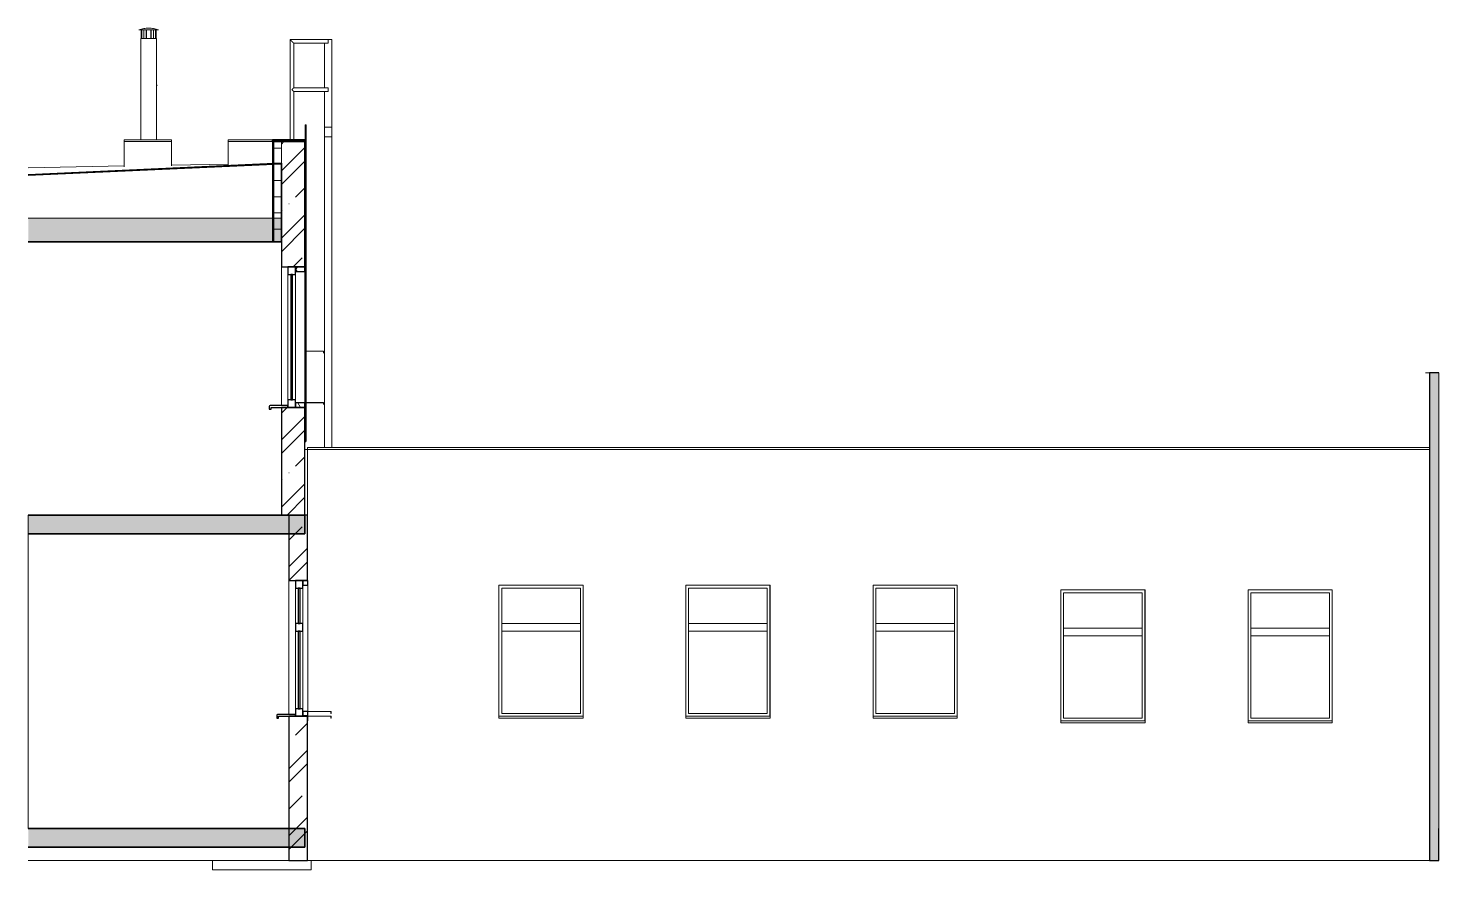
# Model space of a CAD drawing. Header units: millimetres. Extents: x -20192 to 462224, y -45352 to 20466.
# Drawn here: x -20192 to -5127, y 430 to 9421 of the extents above; entities that cross this region are included whole.
import ezdxf

# ---------------------------------------------------------------- set-up
doc = ezdxf.new("R2010")
doc.units = ezdxf.units.MM
for name, color, linetype, lineweight in [('A-FLOR', 192, 'Continuous', 9), ('A-FLOR-PATT', 8, 'Continuous', 35), ('A-GENM', 13, 'Continuous', 9), ('A-GLAZ', 151, 'Continuous', 9), ('A-ROOF', 132, 'Continuous', 9), ('A-ROOF-PATT', 132, 'Continuous', 35), ('A-WALL', 113, 'Continuous', 9), ('A-WALL-PATT', 111, 'Continuous', 25), ('E-POWR-CNDT', 130, 'Continuous', 9), ('E-POWR-CNTR', 130, 'Continuous', 9), ('E-POWR-DROP', 130, 'Continuous', 9), ('M-HVAC-CDFF', 50, 'Continuous', 9), ('Q-SPCQ', 91, 'Continuous', 9)]:
    doc.layers.add(name, color=color, linetype=linetype, lineweight=lineweight)
pattern_1 = [(45, (1916.53, -2e-12), (-359.21, 359.21), []), (45, (2060.2, -2e-12), (-359.21, 359.21), []), (45, (2347.6, -3e-12), (-215.526, 502.894), [203.2, -101.6, 3.353, -98.247])]
pattern_2 = [(0, (1916.53, 0), (150, 86.6), [100, -200]), (60, (2016.53, 0), (0.0022, 173.2038), [100, -200]), (300, (2016.53, 0), (149.9978, -86.6038), [100, -200])]

# ---------------------------------------------------------------- blocks, each defined once
blk = doc.blocks.new('OKNO_1k_nadsvetlik - OKNO_1k_nadsvetlik_1000 x 1500-1969491-VB4-Z-Bourání')
at = {"layer": 'A-GLAZ'}
for p, q in [((-12270, 2072), (-12270, 3470)), ((-12270, 2072), (-12270, 3470)), ((-13140, 2100), (-13140, 3440)), ((-13140, 3440), (-12300, 3440)), ((-12300, 3440), (-12300, 2100)), ((-12300, 3060), (-12300, 3440)), ((-13140, 3060), (-12300, 3060)), ((-13140, 3060), (-13140, 2980)), ((-12300, 2980), (-12300, 3060)), ((-12300, 2980), (-13140, 2980)), ((-12300, 2980), (-12300, 2100)), ((-12300, 2100), (-13140, 2100))]:
    blk.add_line(p, q, dxfattribs=at)
blk = doc.blocks.new('parapet_ext - parapet_ext-1802110-VB4-Z-Bourání')
at = {"layer": 'Q-SPCQ'}
for p, q in [((-13169, 2050), (-13169, 2072)), ((-12269, 2072), (-13169, 2072)), ((-12269, 2050), (-13169, 2050)), ((-12269, 2072), (-12269, 2050))]:
    blk.add_line(p, q, dxfattribs=at)
blk = doc.blocks.new('OKNO_1k_nadsvetlik - OKNO_1k_nadsvetlik_1200 x 1500-1969485-VB4-Z-Bourání')
at = {"layer": 'A-GLAZ'}
blk.add_line((-17207, 2070), (-17207, 2020), dxfattribs=at)
blk = doc.blocks.new('parapet_ext - parapet_ext-1802071-VB4-Z-Bourání')
at = {"layer": 'Q-SPCQ'}
for p, q in [((-16958, 2072), (-17207, 2072)), ((-17207, 2070), (-16960, 2070)), ((-16960, 2070), (-16960, 2050)), ((-16960, 2050), (-16958, 2050)), ((-16958, 2050), (-16958, 2072))]:
    blk.add_line(p, q, dxfattribs=at)
blk = doc.blocks.new('OKNO_1k_nadsvetlik - OKNO_1k_nadsvetlik_1200 x 1450-1969503-VB4-Z-Bourání')
at = {"layer": 'A-GLAZ'}
h = blk.add_hatch(dxfattribs=at)
h.set_pattern_fill('FP_10', color=256, style=0, pattern_type=2)
h.set_pattern_definition(pattern_2)
h.paths.add_polyline_path([(-17207, 2070), (-17207, 2120), (-17258, 2120), (-17258, 2070)])
h.paths.add_polyline_path([(-17258, 3470), (-17207, 3470), (-17207, 3520), (-17258, 3520), (-17258, 3485)])
at = {"layer": 'A-GLAZ', "lineweight": 25}
for p, q in [((-17258, 3520), (-17338, 3520)), ((-17338, 3520), (-17338, 3440)), ((-17258, 3520), (-17258, 3470)), ((-17207, 3520), (-17258, 3520)), ((-17258, 3440), (-17258, 3520)), ((-17258, 3470), (-17207, 3470)), ((-17207, 3470), (-17207, 3520)), ((-17338, 3440), (-17258, 3440)), ((-17308, 3440), (-17308, 3060)), ((-17288, 3440), (-17308, 3440)), ((-17288, 3060), (-17288, 3440)), ((-17258, 3060), (-17338, 3060)), ((-17338, 3060), (-17338, 2980)), ((-17308, 3060), (-17288, 3060)), ((-17258, 2980), (-17258, 3060)), ((-17338, 2980), (-17258, 2980)), ((-17308, 2980), (-17308, 2150)), ((-17288, 2980), (-17308, 2980)), ((-17288, 2150), (-17288, 2980)), ((-17258, 2150), (-17338, 2150)), ((-17338, 2150), (-17338, 2070)), ((-17308, 2150), (-17288, 2150)), ((-17258, 2070), (-17258, 2150)), ((-17258, 2120), (-17258, 2070)), ((-17207, 2120), (-17258, 2120)), ((-17207, 2070), (-17207, 2120)), ((-17338, 2070), (-17258, 2070)), ((-17258, 2070), (-17207, 2070))]:
    blk.add_line(p, q, dxfattribs=at)
at = {"layer": 'A-GLAZ'}
for p, q in [((-17207, 2122), (-17207, 3470)), ((-17338, 3060), (-17338, 3440)), ((-17258, 3440), (-17258, 3060)), ((-17338, 2150), (-17338, 2980)), ((-17258, 2980), (-17258, 2150))]:
    blk.add_line(p, q, dxfattribs=at)
blk = doc.blocks.new('parapet s nosem_vnitní - parapet s nosem_vnitní-1280356-VB4-Z-Bourání')
at = {"layer": 'A-GENM', "lineweight": 25}
for p, q in [((-17538, 2080), (-17538, 2050)), ((-17538, 2050), (-17518, 2050)), ((-17338, 2090), (-17528, 2090)), ((-17518, 2070), (-17338, 2070)), ((-17518, 2050), (-17518, 2070)), ((-17338, 2070), (-17338, 2090))]:
    blk.add_line(p, q, dxfattribs=at)
blk.add_arc((-17528, 2080), 10, 90, 180, dxfattribs=at)
blk = doc.blocks.new('parapet_ext - parapet_ext-V1-VB4-Z-Bourání')
at = {"layer": 'Q-SPCQ'}
for p, q in [((-16958, 2122), (-17258, 2122)), ((-17258, 2122), (-17258, 2120)), ((-17258, 2120), (-16960, 2120)), ((-16960, 2120), (-16960, 2100)), ((-16958, 2100), (-16958, 2122)), ((-16960, 2100), (-16958, 2100))]:
    blk.add_line(p, q, dxfattribs=at)
blk = doc.blocks.new('OKNO_1k - OKNO_1k_1200x1500-2034293-VB4-Z-Bourání')
at = {"layer": 'A-GLAZ'}
h = blk.add_hatch(dxfattribs=at)
h.set_pattern_fill('FP_10', color=256, style=0, pattern_type=2)
h.set_pattern_definition(pattern_2)
h.paths.add_polyline_path([(-17338, 5370), (-17237, 5370), (-17237, 5420), (-17338, 5420)])
h.paths.add_polyline_path([(-17338, 6820), (-17237, 6820), (-17237, 6870), (-17338, 6870)])
at = {"layer": 'A-GLAZ', "lineweight": 25}
for p, q in [((-17338, 6870), (-17418, 6870)), ((-17418, 6870), (-17418, 6790)), ((-17418, 6790), (-17338, 6790)), ((-17388, 6790), (-17388, 5450)), ((-17368, 6790), (-17388, 6790)), ((-17368, 5450), (-17368, 6790)), ((-17338, 6870), (-17338, 6820)), ((-17237, 6870), (-17338, 6870)), ((-17338, 6790), (-17338, 6870)), ((-17338, 6820), (-17237, 6820)), ((-17237, 6820), (-17237, 6870)), ((-17338, 5450), (-17418, 5450)), ((-17418, 5450), (-17418, 5370)), ((-17388, 5450), (-17368, 5450)), ((-17338, 5370), (-17338, 5450)), ((-17418, 5370), (-17338, 5370)), ((-17338, 5420), (-17338, 5370)), ((-17237, 5420), (-17338, 5420)), ((-17338, 5370), (-17237, 5370)), ((-17237, 5370), (-17237, 5420))]:
    blk.add_line(p, q, dxfattribs=at)
at = {"layer": 'A-GLAZ'}
for p, q in [((-17418, 5450), (-17418, 6790)), ((-17338, 6790), (-17338, 5450)), ((-17237, 5422), (-17237, 6820))]:
    blk.add_line(p, q, dxfattribs=at)
blk = doc.blocks.new('parapet s nosem_vnitní - parapet s nosem_vnitní-V2-VB4-Z-Bourání')
at = {"layer": 'A-GENM', "lineweight": 25}
for p, q in [((-17618, 5380), (-17618, 5350)), ((-17618, 5350), (-17598, 5350)), ((-17418, 5390), (-17608, 5390)), ((-17598, 5370), (-17418, 5370)), ((-17598, 5350), (-17598, 5370)), ((-17418, 5370), (-17418, 5390))]:
    blk.add_line(p, q, dxfattribs=at)
blk.add_arc((-17608, 5380), 10, 90, 180, dxfattribs=at)
blk = doc.blocks.new('parapet_ext - parapet_ext-V3-VB4-Z-Bourání')
at = {"layer": 'Q-SPCQ'}
for p, q in [((-17038, 5422), (-17338, 5422)), ((-17338, 5422), (-17338, 5420)), ((-17338, 5420), (-17040, 5420)), ((-17040, 5420), (-17040, 5400)), ((-17040, 5400), (-17038, 5400)), ((-17038, 5400), (-17038, 5422))]:
    blk.add_line(p, q, dxfattribs=at)
blk = doc.blocks.new('OKNO_1k - OKNO_1k_900x1000-2034294-VB4-Z-Bourání')
at = {"layer": 'A-GLAZ'}
blk.add_line((-17237, 6920), (-17237, 6870), dxfattribs=at)
blk = doc.blocks.new('parapet_ext - parapet_ext-1802001-VB4-Z-Bourání')
at = {"layer": 'Q-SPCQ'}
for p, q in [((-17038, 5972), (-17237, 5972)), ((-17237, 5970), (-17040, 5970)), ((-17040, 5970), (-17040, 5950)), ((-17040, 5950), (-17038, 5950)), ((-17038, 5950), (-17038, 5972))]:
    blk.add_line(p, q, dxfattribs=at)
blk = doc.blocks.new('Žebřík - Standardní-1244347-VB4-Z-Bourání')
at = {"layer": 'Q-SPCQ', "color": 41}
for p, q in [((-17395, 9300), (-17395, 8230)), ((-16988, 9300), (-17395, 9300)), ((-17357, 8784), (-17357, 9262)), ((-17357, 9262), (-16988, 9262)), ((-17026, 8784), (-17026, 9262)), ((-16950, 9300), (-16988, 9300)), ((-16988, 9262), (-16988, 9300)), ((-16950, 9300), (-16950, 8363)), ((-16988, 8784), (-17357, 8784)), ((-17357, 8746), (-16988, 8746)), ((-17357, 8230), (-17357, 8746)), ((-17026, 8363), (-17026, 8746)), ((-16988, 8765), (-16988, 8784)), ((-16988, 8746), (-16988, 8765)), ((-17026, 8262), (-17026, 8363)), ((-16950, 8363), (-17026, 8363)), ((-16950, 8363), (-16950, 8262)), ((-17026, 4940), (-17026, 8262)), ((-16950, 8262), (-17026, 8262)), ((-16950, 8262), (-16950, 4940))]:
    blk.add_line(p, q, dxfattribs=at)
for points, knots in [([(-17357, 9262), (-17357, 9262), (-17357, 9262), (-17358, 9263), (-17359, 9264), (-17361, 9266), (-17362, 9267), (-17363, 9268), (-17364, 9269), (-17366, 9271), (-17368, 9273), (-17369, 9274), (-17370, 9275), (-17371, 9276), (-17372, 9277), (-17374, 9278), (-17375, 9280), (-17376, 9281), (-17377, 9282), (-17379, 9283), (-17380, 9285), (-17381, 9286), (-17382, 9287), (-17383, 9288), (-17384, 9289), (-17386, 9290), (-17387, 9292), (-17388, 9293), (-17389, 9294), (-17390, 9295), (-17391, 9296), (-17393, 9297), (-17394, 9299), (-17395, 9300), (-17395, 9300), (-17395, 9300)], [0, 0, 0, 0, 0.083333, 0.125, 0.166667, 0.208333, 0.229167, 0.25, 0.291667, 0.333333, 0.354167, 0.375, 0.395833, 0.416667, 0.4375, 0.458333, 0.479167, 0.5, 0.520833, 0.541667, 0.5625, 0.583333, 0.604167, 0.625, 0.645833, 0.666667, 0.6875, 0.708333, 0.75, 0.770833, 0.791667, 0.833333, 0.875, 0.916667, 1, 1, 1, 1]), ([(-17357, 8784), (-17357, 8784), (-17357, 8784), (-17357, 8784), (-17358, 8783), (-17358, 8783), (-17358, 8783), (-17359, 8782), (-17360, 8781), (-17360, 8781), (-17361, 8780), (-17362, 8780), (-17362, 8779), (-17363, 8778), (-17364, 8777), (-17365, 8776), (-17366, 8775), (-17367, 8774), (-17369, 8772), (-17372, 8769), (-17375, 8766), (-17376, 8765)], [0, 0, 0, 0, 0.071429, 0.107143, 0.142857, 0.178571, 0.214286, 0.25, 0.285714, 0.321429, 0.357143, 0.392857, 0.428571, 0.464286, 0.5, 0.571429, 0.607143, 0.642857, 0.714286, 0.857143, 1, 1, 1, 1]), ([(-17376, 8765), (-17375, 8764), (-17372, 8761), (-17369, 8758), (-17367, 8756), (-17366, 8755), (-17365, 8754), (-17365, 8754), (-17364, 8753), (-17363, 8752), (-17362, 8751), (-17362, 8750), (-17361, 8750), (-17360, 8749), (-17360, 8749), (-17359, 8748), (-17358, 8747), (-17358, 8747), (-17358, 8747), (-17357, 8746), (-17357, 8746), (-17357, 8746), (-17357, 8746)], [0, 0, 0, 0, 0.142857, 0.285714, 0.357143, 0.392857, 0.428571, 0.464286, 0.5, 0.535714, 0.571429, 0.607143, 0.642857, 0.678571, 0.714286, 0.75, 0.785714, 0.821429, 0.857143, 0.892857, 0.928571, 1, 1, 1, 1])]:
    blk.add_open_spline(points, degree=3, knots=knots, dxfattribs=at)
blk = doc.blocks.new('Komín1 - Komín1-1879209-VB4-Z-Bourání')
at = {"layer": 'M-HVAC-CDFF'}
for p, q in [((-19008, 9404), (-18906, 9404)), ((-18985, 9404), (-18985, 9310)), ((-18980, 9310), (-18980, 9404)), ((-18959, 9310), (-18959, 9404)), ((-18933, 9404), (-18933, 9310)), ((-18930, 9310), (-18930, 9404)), ((-18906, 9404), (-18804, 9404)), ((-18882, 9310), (-18882, 9404)), ((-18879, 9310), (-18879, 9404)), ((-18853, 9404), (-18853, 9310)), ((-18832, 9310), (-18832, 9404)), ((-18827, 9310), (-18827, 9404)), ((-18991, 9310), (-18991, 8230)), ((-18906, 9310), (-18991, 9310)), ((-18821, 9310), (-18906, 9310)), ((-18821, 8230), (-18821, 9310))]:
    blk.add_line(p, q, dxfattribs=at)
at = {"layer": 'M-HVAC-CDFF', "flags": 128}
for points in [[(-19010, 9404), (-18997, 9408), (-18984, 9412), (-18971, 9414), (-18958, 9417), (-18945, 9419), (-18931, 9420), (-18918, 9421), (-18906, 9421)], [(-18906, 9421), (-18893, 9421), (-18879, 9420), (-18866, 9418), (-18853, 9417), (-18840, 9414), (-18827, 9411), (-18814, 9408), (-18802, 9404)]]:
    blk.add_lwpolyline(points, dxfattribs=at)
blk = doc.blocks.new('Komín2 - Komín2-1880273-VB4-Z-Bourání')
at = {"layer": 'M-HVAC-CDFF'}
blk.add_line((-18820, 8810), (-18818, 8810), dxfattribs=at)
blk.add_line((-18820, 8810), (-18818, 8810), dxfattribs=at)
at = {"layer": 'M-HVAC-CDFF', "flags": 128}
for points in [[(-18819, 8813), (-18819, 8813), (-18819, 8813), (-18820, 8813), (-18820, 8813), (-18821, 8813)], [(-18821, 8813), (-18820, 8813), (-18820, 8813), (-18819, 8813), (-18819, 8813), (-18819, 8813), (-18819, 8813)], [(-18819, 8813), (-18819, 8813), (-18819, 8813), (-18819, 8813), (-18819, 8813), (-18819, 8813), (-18818, 8813), (-18818, 8813), (-18818, 8813), (-18818, 8813), (-18818, 8813), (-18818, 8812), (-18818, 8812), (-18818, 8812), (-18818, 8812), (-18818, 8812), (-18817, 8812), (-18817, 8812), (-18817, 8812), (-18817, 8812), (-18817, 8812), (-18817, 8812), (-18817, 8812), (-18817, 8812), (-18817, 8812), (-18817, 8811), (-18817, 8811), (-18817, 8811), (-18817, 8811), (-18817, 8811), (-18817, 8811), (-18817, 8811), (-18816, 8811), (-18816, 8811), (-18816, 8811), (-18816, 8810), (-18816, 8810), (-18816, 8810), (-18816, 8810), (-18816, 8810), (-18816, 8810)]]:
    blk.add_lwpolyline(points, dxfattribs=at)

msp = doc.modelspace()

# ---------------------------------------------------------------- hatches: boundary and pattern name
at = {"layer": 'A-FLOR-PATT', "lineweight": 9}
for points in [[(-18380, 4020), (-17238, 4020), (-17238, 4220), (-20192, 4220), (-20192, 4020), (-19286, 4020)], [(-17238, 670), (-17238, 870), (-20192, 870), (-20192, 670), (-18380, 670)]]:
    msp.add_hatch(color=256, dxfattribs=at).paths.add_polyline_path(points)
at = {"layer": 'A-ROOF-PATT', "lineweight": 9}
h = msp.add_hatch(dxfattribs=at)
h.set_pattern_fill('FP_4', color=41, angle=-90, style=0, pattern_type=2)
h.set_pattern_definition([(270, (-24662.1, 8230), (1270, 8e-14), []), (270, (-24651.9, 8230), (1270, 8e-14), []), (270, (-24641.8, 8230), (1270, 8e-14), []), (270, (-24631.6, 8230), (1270, 8e-14), []), (270, (-24621.5, 8230), (1270, 8e-14), []), (270, (-24611.3, 8230), (1270, 8e-14), []), (270, (-24601.1, 8230), (1270, 8e-14), []), (270, (-24591, 8230), (1270, 8e-14), []), (270, (-24580.8, 8230), (1270, 8e-14), []), (270, (-24570.7, 8230), (1270, 8e-14), []), (270, (-24560.5, 8230), (1270, 8e-14), []), (270, (-24550.3, 8230), (1270, 8e-14), []), (270, (-24540.2, 8230), (1270, 8e-14), []), (270, (-24530, 8230), (1270, 8e-14), []), (270, (-24519.9, 8230), (1270, 8e-14), []), (270, (-24509.7, 8230), (1270, 8e-14), []), (270, (-24499.5, 8230), (1270, 8e-14), []), (270, (-24489.4, 8230), (1270, 8e-14), []), (270, (-24479.2, 8230), (1270, 8e-14), []), (270, (-24469, 8230), (1270, 8e-14), []), (270, (-24458.9, 8230), (1270, 8e-14), []), (270, (-24448.7, 8230), (1270, 8e-14), []), (270, (-24438.6, 8230), (1270, 8e-14), []), (270, (-24428.4, 8230), (1270, 8e-14), []), (270, (-24418.3, 8230), (1270, 8e-14), []), (270, (-24408.1, 8230), (1270, 8e-14), []), (270, (-24397.9, 8230), (1270, 8e-14), []), (270, (-24387.8, 8230), (1270, 8e-14), []), (270, (-24377.6, 8230), (1270, 8e-14), []), (270, (-24367.5, 8230), (1270, 8e-14), []), (270, (-24027.1, 8230), (1270, 8e-14), []), (270, (-24016.9, 8230), (1270, 8e-14), []), (270, (-24006.8, 8230), (1270, 8e-14), []), (270, (-23996.6, 8230), (1270, 8e-14), []), (270, (-23986.5, 8230), (1270, 8e-14), []), (270, (-23976.3, 8230), (1270, 8e-14), []), (270, (-23966.1, 8230), (1270, 8e-14), []), (270, (-23956, 8230), (1270, 8e-14), []), (270, (-23945.8, 8230), (1270, 8e-14), []), (270, (-23935.7, 8230), (1270, 8e-14), []), (270, (-23925.5, 8230), (1270, 8e-14), []), (270, (-23915.3, 8230), (1270, 8e-14), []), (270, (-23905.2, 8230), (1270, 8e-14), []), (270, (-23895, 8230), (1270, 8e-14), []), (270, (-23884.9, 8230), (1270, 8e-14), []), (270, (-23874.7, 8230), (1270, 8e-14), []), (270, (-23864.5, 8230), (1270, 8e-14), []), (270, (-23854.4, 8230), (1270, 8e-14), []), (270, (-23844.2, 8230), (1270, 8e-14), []), (270, (-23834, 8230), (1270, 8e-14), []), (270, (-23823.9, 8230), (1270, 8e-14), []), (270, (-23813.7, 8230), (1270, 8e-14), []), (270, (-23803.6, 8230), (1270, 8e-14), []), (270, (-23793.4, 8230), (1270, 8e-14), []), (270, (-23783.3, 8230), (1270, 8e-14), []), (270, (-23773.1, 8230), (1270, 8e-14), []), (270, (-23762.9, 8230), (1270, 8e-14), []), (270, (-23752.8, 8230), (1270, 8e-14), []), (270, (-23742.6, 8230), (1270, 8e-14), []), (270, (-23732.5, 8230), (1270, 8e-14), [])])
h.paths.add_polyline_path([(-17247, 8210), (-17238, 8210), (-17238, 8230), (-17583, 8230), (-17583, 8210), (-17360, 8210)])
h = msp.add_hatch(dxfattribs=at)
h.set_pattern_fill('FP_11', color=256, angle=-90, style=0, pattern_type=2)
h.set_pattern_definition([(272.62, (-20712.5, 7832.5), (1268.67, 58.03), []), (272.62, (-20702.4, 7833), (1268.67, 58.03), []), (272.62, (-20692.2, 7833.4), (1268.67, 58.03), []), (272.62, (-20682.1, 7833.9), (1268.67, 58.03), []), (272.62, (-20672, 7834.4), (1268.67, 58.03), []), (272.62, (-20661.8, 7834.8), (1268.67, 58.03), []), (272.62, (-20651.6, 7835.3), (1268.67, 58.03), []), (272.62, (-20641.5, 7835.8), (1268.67, 58.03), []), (272.62, (-20631.3, 7836.2), (1268.67, 58.03), []), (272.62, (-20621.2, 7836.7), (1268.67, 58.03), []), (272.62, (-20611, 7837.2), (1268.67, 58.03), []), (272.62, (-20600.9, 7837.6), (1268.67, 58.03), []), (272.62, (-20590.7, 7838.1), (1268.67, 58.03), []), (272.62, (-20580.6, 7838.6), (1268.67, 58.03), []), (272.62, (-20570.4, 7839), (1268.67, 58.03), []), (272.62, (-20560.3, 7839.5), (1268.67, 58.03), []), (272.62, (-20550.2, 7840), (1268.67, 58.03), []), (272.62, (-20540, 7840.4), (1268.67, 58.03), []), (272.62, (-20529.9, 7840.9), (1268.67, 58.03), []), (272.62, (-20519.7, 7841.3), (1268.7, 58.03), []), (272.62, (-20509.6, 7841.8), (1268.7, 58.03), []), (272.62, (-20499.4, 7842.3), (1268.7, 58.03), []), (272.62, (-20489.3, 7842.7), (1268.7, 58.03), []), (272.62, (-20479.1, 7843.2), (1268.7, 58.03), []), (272.62, (-20469, 7843.7), (1268.7, 58.03), []), (272.62, (-20458.8, 7844.1), (1268.7, 58.03), []), (272.62, (-20448.7, 7844.6), (1268.7, 58.03), []), (272.62, (-20438.5, 7845), (1268.7, 58.03), []), (272.62, (-20428.4, 7845.5), (1268.7, 58.03), []), (272.62, (-20418.2, 7846), (1268.7, 58.03), []), (272.62, (-20078.2, 7861.5), (1268.7, 58.03), []), (272.62, (-20068, 7862), (1268.7, 58.03), []), (272.62, (-20057.9, 7862.5), (1268.7, 58.03), []), (272.62, (-20047.8, 7862.9), (1268.7, 58.03), []), (272.62, (-20037.6, 7863.4), (1268.7, 58.03), []), (272.62, (-20027.5, 7863.9), (1268.7, 58), []), (272.62, (-20017.3, 7864.3), (1268.7, 58), []), (272.62, (-20007.2, 7864.8), (1268.7, 58), []), (272.62, (-19997, 7865.3), (1268.7, 58), []), (272.62, (-19986.9, 7865.7), (1268.7, 58), []), (272.62, (-19976.7, 7866.2), (1268.7, 58), []), (272.62, (-19966.6, 7866.6), (1268.7, 58), []), (272.62, (-19956.4, 7867.1), (1268.7, 58), []), (272.62, (-19946.3, 7867.6), (1268.7, 58), []), (272.62, (-19936.1, 7868), (1268.7, 58), []), (272.62, (-19926, 7868.5), (1268.7, 58), []), (272.62, (-19915.8, 7869), (1268.7, 58), []), (272.62, (-19905.7, 7869.4), (1268.7, 58), []), (272.62, (-19895.5, 7869.9), (1268.7, 58), []), (272.62, (-19885.4, 7870.4), (1268.7, 58), []), (272.62, (-19875.2, 7870.8), (1268.7, 58), []), (272.62, (-19865.1, 7871.3), (1268.7, 58), []), (272.62, (-19854.9, 7871.7), (1268.7, 58), []), (272.62, (-19844.8, 7872.2), (1268.7, 58), []), (272.62, (-19834.6, 7872.7), (1268.7, 58), []), (272.62, (-19824.5, 7873.1), (1268.7, 58), []), (272.62, (-19814.3, 7873.6), (1268.7, 58), []), (272.62, (-19804.2, 7874.1), (1268.7, 58), []), (272.62, (-19794, 7874.5), (1268.7, 58), []), (272.62, (-19783.9, 7875), (1268.7, 58), [])])
h.paths.add_polyline_path([(-20192, 7846), (-17488, 7970), (-17488, 7980), (-20192, 7856)])
at = {"layer": 'A-ROOF-PATT'}
msp.add_hatch(color=256, dxfattribs=at).paths.add_polyline_path([(-20192, 7140), (-17488, 7140), (-17488, 7390), (-20192, 7390)])
at = {"layer": 'A-WALL-PATT', "lineweight": 9}
h = msp.add_hatch(dxfattribs=at)
h.set_pattern_fill('FP_3', color=256, angle=-90, style=0, pattern_type=2)
h.set_pattern_definition([(360, (-17583.3, 6745.4), (5e-12, 1270), []), (360, (-17583.3, 6755.5), (5e-12, 1270), []), (360, (-17583.3, 6765.7), (5e-12, 1270), []), (360, (-17583.3, 6775.8), (5e-12, 1270), []), (360, (-17583.3, 6786), (5e-12, 1270), []), (360, (-17583.3, 6796.2), (5e-12, 1270), []), (360, (-17583.3, 6806.3), (5e-12, 1270), []), (360, (-17583.3, 6816.5), (5e-12, 1270), []), (360, (-17583.3, 6826.6), (5e-12, 1270), []), (360, (-17583.3, 6836.8), (5e-12, 1270), []), (360, (-17583.3, 6847), (5e-12, 1270), []), (360, (-17583.3, 6857.1), (5e-12, 1270), []), (360, (-17583.3, 6867.3), (5e-12, 1270), []), (360, (-17583.3, 6877.4), (5e-12, 1270), []), (360, (-17583.3, 6887.6), (5e-12, 1270), []), (360, (-17583.3, 6897.8), (5e-12, 1270), []), (360, (-17583.3, 6907.9), (5e-12, 1270), []), (360, (-17583.3, 6918.1), (5e-12, 1270), []), (360, (-17583.3, 6928.2), (5e-12, 1270), []), (360, (-17583.3, 6938.4), (5e-12, 1270), []), (360, (-17583.3, 6948.6), (5e-12, 1270), []), (360, (-17583.3, 6958.7), (5e-12, 1270), []), (360, (-17583.3, 6968.9), (5e-12, 1270), []), (360, (-17583.3, 6979), (5e-12, 1270), []), (360, (-17583.3, 6989.2), (5e-12, 1270), []), (360, (-17583.3, 6999.4), (5e-12, 1270), []), (360, (-17583.3, 7009.5), (5e-12, 1270), []), (360, (-17583.3, 7019.7), (5e-12, 1270), []), (360, (-17583.3, 7029.8), (5e-12, 1270), []), (360, (-17583.3, 7040), (5e-12, 1270), []), (360, (-17583.3, 7380.4), (5e-12, 1270), []), (360, (-17583.3, 7390.5), (5e-12, 1270), []), (360, (-17583.3, 7400.7), (5e-12, 1270), []), (360, (-17583.3, 7410.8), (5e-12, 1270), []), (360, (-17583.3, 7421), (5e-12, 1270), []), (360, (-17583.3, 7431.2), (5e-12, 1270), []), (360, (-17583.3, 7441.3), (5e-12, 1270), []), (360, (-17583.3, 7451.5), (5e-12, 1270), []), (360, (-17583.3, 7461.6), (5e-12, 1270), []), (360, (-17583.3, 7471.8), (5e-12, 1270), []), (360, (-17583.3, 7482), (5e-12, 1270), []), (360, (-17583.3, 7492.1), (5e-12, 1270), []), (360, (-17583.3, 7502.3), (5e-12, 1270), []), (360, (-17583.3, 7512.4), (5e-12, 1270), []), (360, (-17583.3, 7522.6), (5e-12, 1270), []), (360, (-17583.3, 7532.8), (5e-12, 1270), []), (360, (-17583.3, 7542.9), (5e-12, 1270), []), (360, (-17583.3, 7553.1), (5e-12, 1270), []), (360, (-17583.3, 7563.2), (5e-12, 1270), []), (360, (-17583.3, 7573.4), (5e-12, 1270), []), (360, (-17583.3, 7583.6), (5e-12, 1270), []), (360, (-17583.3, 7593.7), (5e-12, 1270), []), (360, (-17583.3, 7603.9), (5e-12, 1270), []), (360, (-17583.3, 7614), (5e-12, 1270), []), (360, (-17583.3, 7624.2), (5e-12, 1270), []), (360, (-17583.3, 7634.4), (5e-12, 1270), []), (360, (-17583.3, 7644.5), (5e-12, 1270), []), (360, (-17583.3, 7654.7), (5e-12, 1270), []), (360, (-17583.3, 7664.8), (5e-12, 1270), []), (360, (-17583.3, 7675), (5e-12, 1270), [])])
h.paths.add_polyline_path([(-17568, 7140), (-17568, 8210), (-17583, 8210), (-17583, 7140)])
h = msp.add_hatch(dxfattribs=at)
h.set_pattern_fill('FP_2', color=256, style=0, pattern_type=2)
h.set_pattern_definition(pattern_2)
h.paths.add_polyline_path([(-17488, 7140), (-17488, 8210), (-17568, 8210), (-17568, 7140)])
h = msp.add_hatch(dxfattribs=at)
h.set_pattern_fill('FP_1', color=256, angle=225, style=0, pattern_type=2)
h.set_pattern_definition(pattern_1)
h.paths.add_polyline_path([(-17238, 4220), (-17238, 5370), (-17488, 5370), (-17488, 4220), (-17408, 4220)])
h.paths.add_polyline_path([(-17488, 6870), (-17238, 6870), (-17238, 8210), (-17488, 8210), (-17488, 7140)])
msp.add_hatch(color=256, dxfattribs=at).paths.add_polyline_path([(-5127, 530), (-5127, 5740), (-5227, 5740), (-5227, 530)])
h = msp.add_hatch(dxfattribs=at)
h.set_pattern_fill('FP_1', color=256, angle=225, style=0, pattern_type=2)
h.set_pattern_definition(pattern_1)
h.paths.add_polyline_path([(-17208, 530), (-17208, 2070), (-17408, 2070), (-17408, 530)])
h.paths.add_polyline_path([(-17408, 3520), (-17208, 3520), (-17208, 4220), (-17408, 4220), (-17408, 4173)])
at = {"layer": 'E-POWR-DROP'}
msp.add_hatch(color=41, dxfattribs=at).paths.add_polyline_path([(-17229, 5005), (-17226, 5006), (-17224, 5007), (-17224, 5011), (-17226, 5014), (-17230, 5014), (-17232, 5013), (-17234, 5010), (-17232, 5006), (-17230, 5005)])

# ---------------------------------------------------------------- linework, layer by layer
at = {"layer": 'A-FLOR', "lineweight": 35}
for p, q in [((-17238, 4220), (-20192, 4220)), ((-17238, 4020), (-17238, 4220)), ((-20192, 4020), (-17238, 4020)), ((-17238, 870), (-20192, 870)), ((-17238, 670), (-17238, 870)), ((-20192, 670), (-17238, 670))]:
    msp.add_line(p, q, dxfattribs=at)
at = {"layer": 'A-ROOF'}
for p, q in [((-19167, 8230), (-18662, 8230)), ((-19167, 8210), (-19167, 8230)), ((-18662, 8230), (-18662, 8210)), ((-17488, 7970), (-20192, 7846)), ((-19167, 7949), (-20192, 7930)), ((-18058, 7969), (-18662, 7958)), ((-20192, 7390), (-17488, 7390))]:
    msp.add_line(p, q, dxfattribs=at)
at = {"layer": 'A-ROOF', "color": 41}
for p, q in [((-18058, 8210), (-18058, 8230)), ((-18058, 8230), (-17583, 8230)), ((-17583, 8210), (-18058, 8210)), ((-17208, 4940), (-5227, 4940)), ((-17208, 4940), (-17208, 4920)), ((-5227, 4920), (-15470, 4920))]:
    msp.add_line(p, q, dxfattribs=at)
at = {"layer": 'A-ROOF', "color": 40, "lineweight": 35}
for p, q in [((-17238, 8230), (-17583, 8230)), ((-17583, 8230), (-17583, 8210)), ((-17583, 8210), (-17238, 8210)), ((-17238, 8210), (-17238, 8230))]:
    msp.add_line(p, q, dxfattribs=at)
at = {"layer": 'A-ROOF', "lineweight": 35}
for p, q in [((-17488, 7980), (-20192, 7856)), ((-17488, 7140), (-17488, 7980)), ((-20192, 7140), (-17488, 7140))]:
    msp.add_line(p, q, dxfattribs=at)
at = {"layer": 'A-WALL'}
for p, q in [((-19167, 7939), (-19167, 8210)), ((-18662, 8210), (-19167, 8210)), ((-18662, 7949), (-18662, 8210)), ((-18058, 7954), (-18058, 8210)), ((-17568, 7140), (-17568, 8210)), ((-17488, 8210), (-17488, 7980)), ((-17488, 5390), (-17488, 6870)), ((-5227, 5740), (-5270, 5740)), ((-5127, 870), (-5127, 5740)), ((-17208, 4920), (-17238, 4920)), ((-20191, 870), (-20191, 4220)), ((-17408, 2090), (-17408, 3520)), ((-20192, 530), (-17408, 530)), ((-18223, 530), (-18223, 430)), ((-17170, 430), (-17170, 530)), ((-18223, 430), (-17170, 430))]:
    msp.add_line(p, q, dxfattribs=at)
at = {"layer": 'A-WALL', "lineweight": 25}
for p, q in [((-17583, 8210), (-17583, 7140)), ((-17238, 6870), (-17238, 8210)), ((-17488, 7140), (-17488, 6870)), ((-17488, 6870), (-17238, 6870)), ((-5127, 5740), (-5227, 5740)), ((-5227, 5740), (-5227, 530)), ((-17488, 5370), (-17488, 4220)), ((-17238, 5370), (-17488, 5370)), ((-17238, 4220), (-17238, 5370)), ((-17408, 4220), (-17408, 3520)), ((-17208, 4220), (-17238, 4220)), ((-17208, 3520), (-17208, 4220)), ((-17408, 3520), (-17208, 3520)), ((-17208, 2070), (-17408, 2070)), ((-17408, 2070), (-17408, 530)), ((-17208, 530), (-17208, 2070)), ((-5127, 530), (-5127, 870)), ((-17408, 530), (-17208, 530)), ((-5227, 530), (-5127, 530))]:
    msp.add_line(p, q, dxfattribs=at)
at = {"layer": 'A-WALL', "color": 41}
for p, q in [((-15470, 4920), (-17208, 4920)), ((-17208, 4920), (-17208, 3520)), ((-17208, 4220), (-17208, 4920)), ((-15164, 2070), (-15164, 3470)), ((-15164, 3470), (-14264, 3470)), ((-14264, 3470), (-14264, 2072)), ((-13169, 2070), (-13169, 3470)), ((-13169, 3470), (-12269, 3470)), ((-12269, 3470), (-12269, 2072)), ((-11169, 2070), (-11169, 3470)), ((-11169, 3470), (-10269, 3470)), ((-10269, 3470), (-10269, 2072)), ((-9164, 2020), (-9164, 3420)), ((-9164, 3420), (-8264, 3420)), ((-8264, 3420), (-8264, 2022)), ((-7164, 2020), (-7164, 3420)), ((-7164, 3420), (-6264, 3420)), ((-6264, 3420), (-6264, 2022)), ((-17208, 2020), (-17208, 530)), ((-17208, 530), (-5227, 530))]:
    msp.add_line(p, q, dxfattribs=at)
at = {"layer": 'E-POWR-CNDT', "color": 41}
for p, q in [((-17234, 8390), (-17234, 5972)), ((-17224, 8390), (-17234, 8390)), ((-17224, 5972), (-17224, 8390)), ((-17234, 5970), (-17234, 5422)), ((-17224, 5422), (-17224, 5970)), ((-17234, 5420), (-17234, 5092)), ((-17224, 5092), (-17224, 5420)), ((-17234, 5092), (-17234, 5060)), ((-17224, 5060), (-17224, 5092))]:
    msp.add_line(p, q, dxfattribs=at)
at = {"layer": 'E-POWR-CNDT', "color": 41, "flags": 128}
for points in [[(-17234, 5060), (-17234, 5058), (-17234, 5056), (-17234, 5054), (-17234, 5052), (-17234, 5050), (-17234, 5048), (-17234, 5046), (-17234, 5044), (-17234, 5042), (-17234, 5040), (-17234, 5038), (-17234, 5037), (-17234, 5035), (-17234, 5033), (-17234, 5031), (-17234, 5030), (-17234, 5028), (-17234, 5027), (-17234, 5025), (-17234, 5024), (-17234, 5022), (-17234, 5021), (-17234, 5020), (-17234, 5019), (-17234, 5018), (-17234, 5016), (-17234, 5016), (-17234, 5015), (-17234, 5014), (-17234, 5013), (-17234, 5012), (-17234, 5012), (-17234, 5011), (-17234, 5011)], [(-17224, 5011), (-17224, 5012), (-17224, 5012), (-17224, 5013), (-17224, 5014), (-17224, 5014), (-17224, 5015), (-17224, 5016), (-17224, 5017), (-17224, 5018), (-17224, 5020), (-17224, 5021), (-17224, 5022), (-17224, 5023), (-17224, 5025), (-17224, 5026), (-17224, 5028), (-17224, 5029), (-17224, 5031), (-17224, 5033), (-17224, 5034), (-17224, 5036), (-17224, 5038), (-17224, 5040), (-17224, 5041), (-17224, 5043), (-17224, 5045), (-17224, 5047), (-17224, 5049), (-17224, 5051), (-17224, 5053), (-17224, 5055), (-17224, 5057), (-17224, 5059), (-17224, 5060)]]:
    msp.add_lwpolyline(points, dxfattribs=at)
at = {"layer": 'E-POWR-CNTR', "color": 41}
for p, q in [((-17239, 5010), (-17219, 5010)), ((-17229, 5000), (-17229, 5020))]:
    msp.add_line(p, q, dxfattribs=at)

# ---------------------------------------------------------------- block references
at = {"layer": 'A-GENM'}
for name in ['parapet s nosem_vnitní - parapet s nosem_vnitní-V2-VB4-Z-Bourání', 'parapet s nosem_vnitní - parapet s nosem_vnitní-1280356-VB4-Z-Bourání']:
    msp.add_blockref(name, (0, 0), dxfattribs=at)
at = {"layer": 'A-GLAZ'}
for name, p in [('OKNO_1k - OKNO_1k_1200x1500-2034293-VB4-Z-Bourání', (0, 0)), ('OKNO_1k - OKNO_1k_900x1000-2034294-VB4-Z-Bourání', (0, 0)), ('OKNO_1k_nadsvetlik - OKNO_1k_nadsvetlik_1200 x 1450-1969503-VB4-Z-Bourání', (0, 0)), ('OKNO_1k_nadsvetlik - OKNO_1k_nadsvetlik_1000 x 1500-1969491-VB4-Z-Bourání', (-1995, 0)), ('OKNO_1k_nadsvetlik - OKNO_1k_nadsvetlik_1000 x 1500-1969491-VB4-Z-Bourání', (0, 0)), ('OKNO_1k_nadsvetlik - OKNO_1k_nadsvetlik_1000 x 1500-1969491-VB4-Z-Bourání', (2000, 0)), ('OKNO_1k_nadsvetlik - OKNO_1k_nadsvetlik_1000 x 1500-1969491-VB4-Z-Bourání', (4005, -50)), ('OKNO_1k_nadsvetlik - OKNO_1k_nadsvetlik_1000 x 1500-1969491-VB4-Z-Bourání', (6005, -50)), ('OKNO_1k_nadsvetlik - OKNO_1k_nadsvetlik_1200 x 1500-1969485-VB4-Z-Bourání', (0, 0))]:
    msp.add_blockref(name, p, dxfattribs=at)
at = {"layer": 'M-HVAC-CDFF'}
for name in ['Komín1 - Komín1-1879209-VB4-Z-Bourání', 'Komín2 - Komín2-1880273-VB4-Z-Bourání']:
    msp.add_blockref(name, (0, 0), dxfattribs=at)
at = {"layer": 'Q-SPCQ', "color": 41}
msp.add_blockref('Žebřík - Standardní-1244347-VB4-Z-Bourání', (0, 0), dxfattribs=at)
at = {"layer": 'Q-SPCQ'}
for name, p in [('parapet_ext - parapet_ext-1802001-VB4-Z-Bourání', (0, 0)), ('parapet_ext - parapet_ext-V3-VB4-Z-Bourání', (0, 0)), ('parapet_ext - parapet_ext-V1-VB4-Z-Bourání', (0, 0)), ('parapet_ext - parapet_ext-1802071-VB4-Z-Bourání', (0, 0)), ('parapet_ext - parapet_ext-1802110-VB4-Z-Bourání', (-1995, 0)), ('parapet_ext - parapet_ext-1802110-VB4-Z-Bourání', (0, 0)), ('parapet_ext - parapet_ext-1802110-VB4-Z-Bourání', (2000, 0)), ('parapet_ext - parapet_ext-1802110-VB4-Z-Bourání', (4005, -50)), ('parapet_ext - parapet_ext-1802110-VB4-Z-Bourání', (6005, -50))]:
    msp.add_blockref(name, p, dxfattribs=at)

doc.saveas('drawing.dxf')
